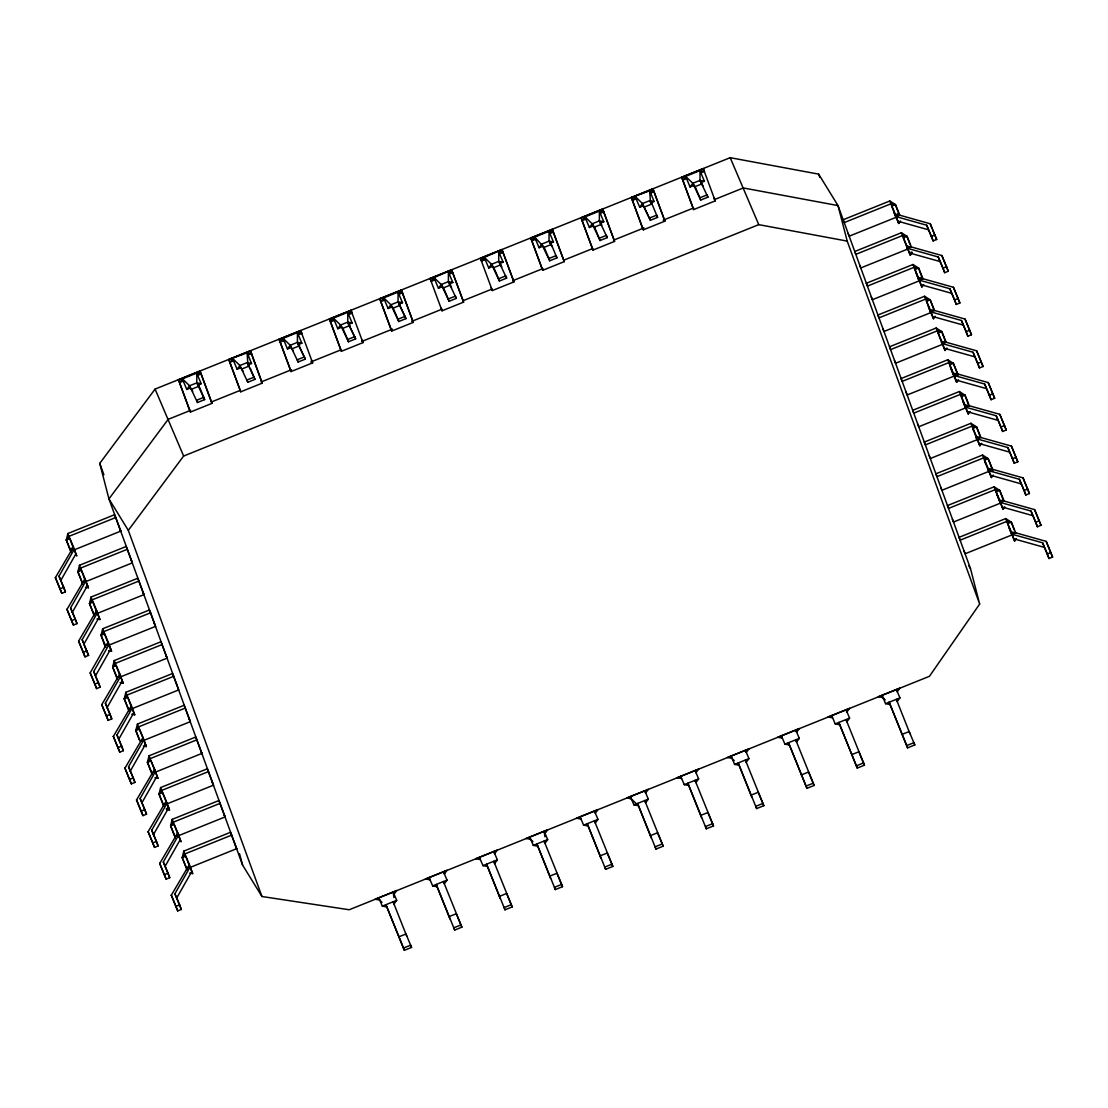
<?xml version="1.0" encoding="UTF-8"?>
<svg xmlns="http://www.w3.org/2000/svg" width="1108" height="1108" viewBox="0 0 1108 1108"><rect width="100%" height="100%" fill="white"/><g stroke="black" fill="none" stroke-linecap="round" stroke-linejoin="round"><path stroke-width="1.5" d="M190.424 412.051L178.471 379.767L182.418 378.839L189.579 385.764L197.473 402.509L204.661 399.614L196.781 382.869L196.795 373.05L200.036 371.083L211.988 403.367L190.424 412.051L189.233 409.254L178.471 379.767L200.036 371.083L211.988 403.367M240.741 391.803L228.788 359.518L247.126 352.815L251.516 363.452L247.929 364.892L247.126 352.815L250.353 350.834L251.544 353.632L262.305 383.119L240.741 391.803L228.788 359.518L250.353 350.834L260.546 378.784M283.897 340.613L280.296 342.067L283.066 338.342L290.227 345.267L298.121 362.011L305.309 359.131L297.415 342.372L297.443 332.566L300.683 330.599L301.861 333.383L298.274 334.824L301.847 343.203L298.246 344.643L297.415 342.372L290.227 345.267L287.471 348.978L283.066 338.342L279.105 339.27L291.058 371.554L312.636 362.87L300.683 330.599L279.105 339.27L291.058 371.554M334.214 320.364L330.627 321.819L333.383 318.093L340.558 325.018L348.452 341.776L355.64 338.882L347.746 322.137L347.774 312.317L351.001 310.351L352.192 313.135L348.591 314.589L352.164 322.954L348.577 324.395L347.746 322.137L340.558 325.018L337.788 328.744L333.383 318.093L329.436 319.021L341.389 351.305L362.953 342.621L351.001 310.351L329.436 319.021L341.389 351.305M393.963 897.522L393.146 891.982L396.706 900.347L393.949 904.073L393.118 901.801L406.788 936.26M413.27 322.386L401.318 290.102L398.091 292.069L398.063 301.888L405.957 318.633L398.769 321.528L390.875 304.769L383.714 297.858L379.753 298.772L391.706 331.057L413.27 322.386L402.509 292.886L401.318 290.102L379.753 298.772L391.706 331.057M451.524 287.221L449.211 283.911L452.812 282.457L449.239 274.091L452.84 272.637L448.408 271.82L448.394 281.64L456.288 298.384L449.1 301.279L441.206 284.534L434.031 277.609L430.084 278.524L442.037 310.808L463.601 302.138L451.649 269.853L430.084 278.524L431.275 281.321L434.862 279.867L434.031 277.609L451.649 269.853L463.601 302.138M501.841 266.973L499.542 263.662L503.129 262.208L499.57 253.843L503.157 252.389L498.739 251.571L498.711 261.391L506.605 278.136L499.417 281.03L491.523 264.286L484.362 257.361L480.401 258.289L492.354 290.559L513.918 281.889L501.966 249.605L480.401 258.289L481.592 261.072L485.193 259.632L484.362 257.361L501.966 249.605L513.918 281.889M544.928 836.775L544.111 831.235L547.684 839.615L544.914 843.327L544.083 841.055L562.518 886.677L555.33 889.572L536.895 843.95L550.565 878.409M552.172 246.724L549.042 241.142L549.056 231.323L552.296 229.356L564.249 261.64L542.685 270.31L530.732 238.04L552.296 229.356L564.249 261.64M614.566 241.392L602.614 209.107L599.386 211.074L599.359 220.894L607.253 237.638L600.065 240.533L592.171 223.788L585.01 216.863L581.049 217.791L593.002 250.076L614.566 241.392L603.805 211.905L602.614 209.107L581.049 217.791L593.002 250.076M643.319 229.827L631.366 197.543L649.704 190.825L654.108 201.476L650.507 202.916L649.704 190.825L652.944 188.859L664.897 221.143L643.319 229.827L642.128 227.029L631.366 197.543L652.944 188.859L664.897 221.143M686.475 178.637L682.888 180.078L685.658 176.366L692.819 183.291L700.713 200.036L707.901 197.155L700.007 180.396L700.034 170.59L703.261 168.624L704.453 171.408L700.852 172.848L704.425 181.227L700.838 182.668L700.007 180.396L692.819 183.291L690.049 187.003L685.658 176.366L681.697 177.294L693.65 209.578L715.214 200.894L703.261 168.624L681.697 177.294L693.65 209.578M70.981 552.144L66.3 540.011L67.879 533.516L114.609 514.708L120.772 531.12L74.042 549.914M82.574 583.902L77.892 571.783L79.471 565.274L126.201 546.466L132.351 562.878L85.635 581.672L79.471 565.274M94.166 615.66L89.485 603.541L91.064 597.032L137.794 578.237L143.943 594.636L97.213 613.43L91.064 597.032M101.077 635.299L104.664 633.845L108.238 642.225L105.468 645.936L109.069 644.482L93.764 671.448L100.177 687.14L96.59 688.594L90.177 672.888L105.468 645.936L101.077 635.299L102.656 628.79L149.386 609.996L150.577 612.779L155.535 626.394L108.806 645.188L104.387 644.371L101.077 635.299L103.847 631.588L150.577 612.779M117.351 679.176L112.67 667.058L114.249 660.548L160.965 641.754L167.128 658.152L120.398 676.946M128.944 710.934L124.262 698.816L125.827 692.306L172.557 673.512L178.72 689.91L131.99 708.704L125.827 692.306M139.165 739.645L135.841 730.574L137.42 724.064L184.15 705.27L190.313 721.668L143.583 740.476M152.115 774.45L147.433 762.332L149.012 755.822L195.742 737.028L201.905 753.426L155.175 772.234M163.707 806.222L159.026 794.09L160.605 787.58L207.334 768.786L213.484 785.184L166.768 803.992M175.299 837.98L170.618 825.848L172.197 819.352L218.927 800.544L225.076 816.942L178.346 835.751M186.892 869.738L182.211 857.606L183.789 851.11L230.519 832.302L236.669 848.7L189.939 867.509L189.122 865.237L192.681 873.603L189.731 873.062M445.084 870.75L444.294 874.004L447.064 870.292L425.486 878.963L429.918 879.794L429.087 877.522L432.66 885.888L437.078 886.719L449.917 918.906M55.4 577.614L73.474 546.937L69.901 538.571L66.3 540.011L70.704 550.662L74.291 549.208L59.001 576.174L65.414 591.866L61.813 593.32L55.4 577.614L61.813 593.32M60.649 580.703L75.953 553.751M66.992 609.372L85.053 578.695L81.493 570.329L77.892 571.783L82.297 582.42L85.884 580.966L70.58 607.932L77.006 623.624L73.405 625.078L66.992 609.372L73.405 625.078M72.242 612.461L87.546 585.509M82.172 639.69L88.598 655.382L84.997 656.836L78.585 641.13L96.645 610.466L93.086 602.087L89.485 603.541L93.889 614.178L97.476 612.724L82.172 639.69L83.28 642.709M99.138 617.267L83.834 644.219L88.598 655.382M110.717 649.025L95.427 675.991L93.764 671.448M101.756 704.646L119.83 673.983L116.257 665.603L112.67 667.058L117.06 677.694L120.661 676.254L105.357 703.206L111.77 718.898L108.182 720.352L101.756 704.646L108.182 720.352M107.019 707.749L122.309 680.783M113.348 736.418L131.423 705.741L127.849 697.361L124.262 698.816L128.653 709.452L132.254 708.012L116.949 734.964L123.362 750.67L119.775 752.11L113.348 736.418L119.775 752.11M118.598 739.507L133.902 712.541M124.941 768.176L143.015 737.499L139.442 729.133L135.841 730.574L140.245 741.21L143.846 739.77L128.542 766.722L134.954 782.428L131.353 783.868L124.941 768.176L131.353 783.868M130.19 771.265L145.494 744.299M136.533 799.934L154.608 769.257L151.034 760.891L147.433 762.332L151.838 772.969L155.425 771.528L140.134 798.48L146.547 814.186L142.946 815.626L136.533 799.934L142.946 815.626M141.782 803.023L157.087 776.057M148.126 831.692L166.186 801.015L162.627 792.649L159.026 794.09L163.43 804.727L167.017 803.286L151.713 830.238L158.139 845.944L154.538 847.385L148.126 831.692L154.538 847.385M153.375 834.781L168.679 807.815L166.283 808.785M159.718 863.451L177.779 832.773L174.219 824.407L170.618 825.848L175.022 836.485L178.61 835.044L163.305 861.996L169.732 877.702L166.131 879.143L159.718 863.451L166.131 879.143M164.967 866.539L180.272 839.587M171.311 895.209L189.371 864.531L185.798 856.165L182.211 857.606L186.601 868.243L190.202 866.802L174.898 893.768L181.31 909.46L177.723 910.901L171.311 895.209L177.723 910.901M176.56 898.297L191.864 871.345M979.666 604.054L929.418 676.309L349.214 909.751L261.945 896.51L242.583 865.071L108.944 498.905L99.748 463.379L155.078 389.088L730.2 157.682L818.646 174.136L838.008 205.576L970.47 568.529L979.666 604.054L847.205 241.101L838.008 205.576L743.302 187.958L714.466 199.565M182.418 378.839L179.648 382.551L183.249 381.11L182.418 378.839L196.795 373.05L201.227 373.881L197.626 375.321L201.199 383.7L197.598 385.141M66.3 540.011L69.07 536.3L115.8 517.505M183.249 381.11L186.823 389.476L189.579 385.764L196.781 382.869L201.199 383.7M232.749 358.59L229.979 362.302L233.566 360.862L232.749 358.59L239.91 365.515L247.804 382.26L254.992 379.379L247.098 362.621L239.91 365.515L237.14 369.227L233.566 360.862M77.892 571.783L80.662 568.058L127.392 549.263M261.945 896.51L128.306 530.344L183.637 456.039L758.758 224.647L847.205 241.101M89.485 603.541L92.255 599.816L138.985 581.021M383.714 297.858L380.944 301.57L384.545 300.116L383.714 297.858L398.091 292.069L402.509 292.886L398.922 294.34L402.495 302.706L398.894 304.146M112.67 667.058L115.426 663.346L162.156 644.537M384.545 300.116L388.105 308.495L390.875 304.769L398.063 301.888L402.495 302.706M431.275 281.321L434.031 277.609M124.262 698.816L127.018 695.104L173.748 676.296M434.862 279.867L438.436 288.246L441.206 284.534L448.394 281.64L452.812 282.457M481.592 261.072L484.362 257.361M135.841 730.574L138.611 726.862L185.341 708.054M485.193 259.632L488.753 267.998L491.523 264.286L498.711 261.391L503.129 262.208M549.859 243.414L553.46 241.959L549.887 233.594L553.488 232.154L549.056 231.323L534.679 237.112L531.909 240.824L542.685 270.31M147.433 762.332L150.203 758.62L196.933 739.812M535.51 239.383L531.909 240.824L530.732 238.04L534.679 237.112L539.084 247.749L541.854 244.037L549.042 241.142L553.46 241.959M585.01 216.863L582.24 220.575L585.827 219.135L585.01 216.863L599.386 211.074L603.805 211.905L600.217 213.345L603.777 221.725L600.19 223.165L601.727 225.381M159.026 794.09L161.796 790.378L208.526 771.57M585.827 219.135L589.401 227.5L592.171 223.788L599.359 220.894L603.777 221.725M635.327 196.615L632.557 200.326L636.158 198.886L635.327 196.615L642.488 203.54L650.382 220.284L657.57 217.39L656.753 215.132L649.551 218.027M170.618 825.848L173.388 822.136L220.118 803.342M636.158 198.886L639.731 207.251L642.488 203.54L649.676 200.645L654.108 201.476M182.211 857.606L184.981 853.894L231.711 835.1M848.063 233.386L849.254 236.17L895.97 217.376L898.74 213.664L895.43 204.592L889.821 200.977L843.091 219.772L844.282 222.569L891.012 203.761L895.43 204.592L899.835 215.229L930.277 223.774L936.689 239.48L933.102 240.921L926.69 225.229L896.234 216.669L899.835 215.229L895.403 214.398L891.843 206.033L895.43 204.592M393.963 894.253L396.733 890.541L375.169 899.211L379.587 900.028L381.983 902.341M898.74 213.664L895.153 215.104L898.713 223.484L900.569 221.004M906.746 246.862L910.305 255.242L912.147 252.762M443.463 871.733L447.036 880.098L444.266 883.824L443.435 881.553L461.87 927.174L454.682 930.069L436.247 884.447L437.078 886.719M918.615 268.108L915.014 269.549L918.587 277.928L923.006 278.745L919.418 280.185L949.861 288.745L956.287 304.437L959.874 302.996L953.462 287.291L923.006 278.745L918.615 268.108L914.197 267.277L867.467 286.086L866.276 283.288L913.006 264.493L918.615 268.108L921.925 277.18L918.324 278.62L921.898 287L923.74 284.521M487.395 866.47L482.977 865.639L479.404 857.273L480.235 859.545L475.817 858.714L497.381 850.044L494.611 853.756L493.794 851.484L497.354 859.863L494.597 863.575L493.766 861.304L512.187 906.926L504.999 909.82L486.578 864.198L500.248 898.657M544.942 833.507L547.698 829.795L526.134 838.465L530.566 839.296L532.948 841.595M929.917 310.378L933.49 318.758L935.332 316.279M941.509 342.137L945.082 350.516L946.925 348.037M588.043 825.972L583.625 825.155L580.052 816.776L580.883 819.047L576.465 818.23L598.029 809.546L595.259 813.258L594.428 811.001L598.001 819.366L595.231 823.078L594.414 820.806L612.835 866.428L605.647 869.323L587.226 823.701L600.896 858.16M953.102 373.908L956.675 382.274L958.517 379.795M631.2 798.799L630.383 796.527L633.942 804.907L638.374 805.724L631.2 798.799L626.782 797.982L644.759 790.752L648.332 799.117L645.562 802.829L644.731 800.558L663.166 846.18L655.978 849.074L637.543 803.452L651.213 837.911M964.694 405.666L968.267 414.032L970.109 411.553M688.691 785.475L684.273 784.658L680.7 776.279L681.531 778.55L677.113 777.733L698.677 769.049L695.907 772.775L695.076 770.503L698.649 778.869L695.879 782.58L695.048 780.323L713.483 825.931L706.295 828.826L687.86 783.204L701.53 817.676M976.286 437.425L979.846 445.79L981.702 443.311M734.244 760.614L731.848 758.301L727.43 757.484L748.994 748.8L746.224 752.526L745.407 750.255L748.966 758.62L746.21 762.332L745.379 760.074L763.814 805.696L756.625 808.577L738.191 762.955L751.861 797.428M987.879 469.183L991.438 477.548L993.294 475.069M789.339 744.978L784.921 744.16L781.348 735.795L782.179 738.053L777.747 737.235L799.325 728.565L796.555 732.277L795.724 730.006L799.297 738.371L796.527 742.097L795.696 739.825L814.131 785.447L806.943 788.342L788.508 742.72L806.943 788.342M996.895 494.362L1003.031 509.306L1004.873 506.827M839.656 724.743L835.238 723.912L831.665 715.546L832.496 717.818L828.078 716.987L849.642 708.317L846.872 712.029L846.055 709.757L849.614 718.123L846.858 721.848L846.027 719.577L864.448 765.199L857.26 768.093L838.839 722.471L857.26 768.093M1009.042 527.643L1014.623 541.064L1016.465 538.585M885.209 699.868L882.827 697.569L878.395 696.738L899.959 688.068L897.203 691.78L896.372 689.508L899.945 697.888L897.175 701.599L896.344 699.328L910.014 733.787M283.066 338.342L297.443 332.566L301.861 333.383M333.383 318.093L347.774 312.317L352.192 313.135M685.658 176.366L700.034 170.59L704.453 171.408M247.957 355.072L251.544 353.632L247.126 352.815M650.534 193.097L654.135 191.656L649.704 190.825M186.823 389.476L190.41 388.035L192.723 391.346M237.14 369.227L240.741 367.787L243.04 371.111M287.471 348.978L291.058 347.538L293.371 350.862M337.788 328.744L341.389 327.289M388.105 308.495L391.706 307.041M438.436 288.246L442.023 286.792M488.753 267.998L492.354 266.557M539.084 247.749L542.671 246.308L549.734 260.782L556.922 257.887L556.105 255.616L548.917 258.51L549.734 260.782M589.401 227.5L593.002 226.06M639.731 207.251L643.319 205.811L650.382 220.284M690.049 187.003L693.65 185.562M191.892 389.088L199.08 386.193L204.661 399.614M242.209 368.839L249.397 365.945M292.54 348.591L299.728 345.696M340.558 325.018L342.857 328.342L350.045 325.447M390.875 304.769L393.188 308.093L400.376 305.199M441.206 284.534L443.505 287.845L450.693 284.95M491.523 264.286L493.822 267.596L501.024 264.715M534.679 237.112L544.153 247.347L551.341 244.466L556.922 257.887M592.171 223.788L594.47 227.112L601.658 224.218M644.801 206.864L651.989 203.969L657.57 217.39M692.819 183.291L695.118 186.615L702.306 183.72M203.844 397.356L196.656 400.237L197.473 402.509M254.161 377.108L246.973 380.002L247.804 382.26M304.492 356.859L297.29 359.754L298.121 362.011M348.452 341.776L347.621 339.505L354.809 336.61M398.769 321.528L397.938 319.256L405.126 316.362M449.1 301.279L448.269 299.008L455.457 296.113L456.288 298.384M499.417 281.03L498.586 278.759L505.774 275.864L506.605 278.136M600.065 240.533L599.234 238.262L606.422 235.381L607.253 237.638M700.713 200.036L699.882 197.778L707.07 194.883L707.901 197.155M190.618 410.334L168.181 419.35L108.944 498.905L128.306 530.344M211.434 401.955L240.284 390.348M261.1 381.969L291.543 369.726M310.766 361.984L341.209 349.74M362.025 341.361L392.467 329.118M411.691 321.389L442.134 309.132M462.95 300.753L491.786 289.16M512.616 280.781L543.058 268.524M563.889 260.145L592.725 248.552M613.541 240.173L643.983 227.929M663.207 220.187L693.65 207.944M69.61 549.097L73.211 547.643L67.879 533.516M907.023 236.35L901.413 232.735L854.683 251.53L855.875 254.328L902.605 235.519L907.023 236.35L911.427 246.987L941.869 255.532L948.282 271.238L944.695 272.679L938.268 256.987L907.826 248.427L911.427 246.987L906.995 246.156L903.422 237.791L907.023 236.35L909.779 243.912M933.102 240.921L931.44 236.378L935.041 234.938M60.164 588.777L63.752 587.337L59.001 576.174M911.884 252.001L909.488 252.97L939.93 261.516M944.695 272.679L943.033 268.136L946.634 266.696M71.757 620.535L75.344 619.095L70.58 607.932M913.006 264.493L919.155 280.892L872.425 299.7L871.234 296.902M930.208 299.866L924.584 296.252L877.868 315.046L879.046 317.844L925.776 299.035L930.208 299.866L934.598 310.503L965.054 319.049L971.467 334.755L967.866 336.195L961.453 320.503L931.011 311.944L934.598 310.503L930.18 309.686L926.607 301.307L930.208 299.866L933.518 308.938M956.287 304.437L954.625 299.908L958.226 298.454M84.997 656.836L83.335 652.293L86.936 650.853M924.584 296.252L930.748 312.65L884.018 331.458L882.827 328.661M941.8 331.624L936.177 328.01L889.447 346.818L890.638 349.602L937.368 330.807L941.8 331.624L946.19 342.261L976.647 350.821L983.059 366.513L979.458 367.953L973.046 352.261L942.603 343.702L946.19 342.261L941.772 341.444L938.199 333.065L941.8 331.624L945.11 340.696M967.866 336.195L966.218 331.666L969.805 330.212M96.59 688.594L94.928 684.051L98.529 682.611M953.379 363.382L947.769 359.768L901.039 378.576L902.231 381.36L948.96 362.565L953.379 363.382L957.783 374.019L988.225 382.579L994.652 398.271L991.051 399.711L984.638 384.019L954.182 375.474L957.783 374.019L953.365 373.202L949.791 364.823L953.379 363.382L958.074 375.501M979.458 367.953L977.81 363.424L981.397 361.97M106.52 715.81L110.121 714.369L105.357 703.206M964.971 395.141L959.362 391.526L912.632 410.334L913.823 413.118L960.553 394.323L964.971 395.141L969.375 405.777L999.818 414.337L1006.244 430.029L1002.643 431.469L996.23 415.777L965.774 407.232L969.375 405.777L964.957 404.96L961.384 396.581L964.971 395.141L968.281 404.212M991.051 399.711L989.402 395.182L992.99 393.728M118.113 747.568L121.714 746.127L116.949 734.964M959.362 391.526L965.525 407.924L918.795 426.732L917.604 423.935M976.564 426.899L970.954 423.284L924.224 442.092L925.415 444.876L972.145 426.081L976.564 426.899L980.968 437.535L1011.41 446.095L1017.823 461.787L1014.235 463.241L1007.823 447.535L977.367 438.99L980.968 437.535L976.536 436.718L972.976 428.353L976.564 426.899L979.874 435.97M1002.643 431.469L1000.981 426.94L1004.582 425.486M129.705 779.326L133.292 777.885L128.542 766.722M970.954 423.284L977.104 439.696L930.388 458.49L929.197 455.707M988.156 458.657L982.547 455.042L935.817 473.85L937.008 476.634L983.738 457.839L988.156 458.657L992.56 469.293L1023.003 477.853L1029.415 493.545L1025.828 494.999L1019.402 479.293L988.959 470.748L992.56 469.293L988.128 468.476L984.555 460.111L988.156 458.657L992.837 470.789M1014.235 463.241L1012.574 458.698L1016.175 457.258M141.298 811.098L144.885 809.643L140.134 798.48M999.748 490.415L994.139 486.8L947.409 505.608L948.6 508.392L995.33 489.598L999.748 490.415L1004.139 501.051L1034.595 509.611L1041.008 525.303L1037.42 526.757L1030.994 511.051L1000.552 502.506L1004.139 501.051L999.721 500.234L996.147 491.869L999.748 490.415L1003.059 499.486M1025.828 494.999L1024.166 490.456L1027.767 489.016M152.89 842.856L156.477 841.401L151.713 830.238M1011.341 522.173L1005.718 518.572L959.002 537.366L960.193 540.15L1006.909 521.356L1011.341 522.173L1015.731 532.809L1046.187 541.369L1052.6 557.061L1048.999 558.515L1042.586 542.809L1012.144 534.264L1015.731 532.809L1011.313 531.992L1007.74 523.627L1011.341 522.173L1014.097 529.735M1037.42 526.757L1035.758 522.214L1039.359 520.774M164.469 874.614L168.07 873.159L163.305 861.996M1048.999 558.515L1047.351 553.972L1050.938 552.532M176.061 906.372L179.662 904.917L174.898 893.768M645.95 790.267L648.346 789.298L645.59 793.009L644.759 790.752M379.587 900.028L378.77 897.771L382.329 906.136L396.706 900.347M432.66 885.888L447.036 880.098M482.977 865.639L497.354 859.863M530.566 839.296L529.735 837.025L533.308 845.39L547.684 839.615M583.625 825.155L598.001 819.366M633.942 804.907L648.332 799.117M684.273 784.658L698.649 778.869M731.848 758.301L731.031 756.044L734.59 764.409L748.966 758.62M784.921 744.16L799.297 738.371M835.238 723.912L849.614 718.123M882.827 697.569L881.996 695.298L885.569 703.663L899.945 697.888M398.769 936.883L405.957 933.989L411.553 947.423L404.365 950.318L385.93 904.696L404.365 950.318M449.086 916.635L456.288 913.74L461.87 927.174M499.417 896.386L506.605 893.491L512.187 906.926M549.734 876.137L556.922 873.256L562.518 886.677M600.065 855.888L607.253 853.008L612.835 866.428M650.382 835.654L657.57 832.759L663.166 846.18M700.713 815.405L707.901 812.51L713.483 825.931M751.03 795.156L758.218 792.262L763.814 805.696M801.361 774.908L808.549 772.013L814.131 785.447M851.678 754.659L858.866 751.764L864.448 765.199M901.995 734.41L909.183 731.515L914.779 744.95L907.59 747.845L889.156 702.223L907.59 747.845M403.534 948.046L410.722 945.152L411.553 947.423M461.039 924.903L453.851 927.798L454.682 930.069M511.37 904.654L504.182 907.549L504.999 909.82M561.687 884.406L554.499 887.3L555.33 889.572M612.018 864.157L604.816 867.052L605.647 869.323M662.335 843.922L655.147 846.803L655.978 849.074M712.652 823.673L705.464 826.568L706.295 828.826M762.983 803.425L755.795 806.319L756.625 808.577M806.112 786.071L813.3 783.176M856.442 765.822L863.631 762.927M906.76 745.573L913.948 742.679L914.779 744.95M700.007 180.396L704.425 181.227M347.746 322.137L352.164 322.954M297.415 342.372L301.847 343.203M247.098 362.621L251.516 363.452M885.569 703.663L889.987 704.494M85.427 587.226L88.377 587.78L85.053 578.695M97.019 618.984L99.955 619.538L96.645 610.466M734.59 764.409L739.022 765.226M108.598 650.742L111.548 651.296L108.238 642.225M120.19 682.5L123.14 683.054L119.83 673.983M131.783 714.258L134.733 714.812L131.423 705.741M143.375 746.016L146.325 746.57L143.015 737.499M533.308 845.39L537.726 846.221M154.968 777.788L157.918 778.328L154.608 769.257M166.56 809.546L169.51 810.087L166.186 801.015M382.329 906.136L386.761 906.953M897.895 221.212L928.338 229.758M921.067 284.728L951.523 293.274M932.659 316.486L963.115 325.032M944.251 348.244L974.708 356.804M955.844 380.002L986.286 388.562M967.436 411.761L997.879 420.32M979.029 443.519L1009.471 452.078M990.621 475.277L1021.064 483.836M1002.2 507.035L1032.656 515.594M1013.792 538.807L1044.248 547.352M700.838 182.668L703.137 185.992M649.676 200.645L651.989 203.969M549.042 241.142L551.341 244.466M399.669 305.254L405.957 318.633M348.577 324.395L355.64 338.882M298.246 344.643L305.309 359.131M196.781 382.869L199.08 386.193M968.711 565.676L970.47 568.529M104.387 644.371L105.759 647.418M730.2 157.682L758.758 224.647M155.078 389.088L183.637 456.039M932.534 229.716L936.689 239.48M948.282 271.238L941.869 255.532M926.69 225.229L931.44 236.378M959.874 302.996L953.462 287.291M938.268 256.987L943.033 268.136M971.467 334.755L965.054 319.049M949.861 288.745L954.625 299.908M983.059 366.513L976.647 350.821M961.453 320.503L966.218 331.666M994.652 398.271L988.225 382.579M973.046 352.261L977.81 363.424M1006.244 430.029L999.818 414.337M984.638 384.019L989.402 395.182M1017.823 461.787L1011.41 446.095M996.23 415.777L1000.981 426.94M1029.415 493.545L1023.003 477.853M1007.823 447.535L1012.574 458.698M1041.008 525.303L1034.595 509.611M1019.402 479.293L1024.166 490.456M1052.6 557.061L1046.187 541.369M1030.994 511.051L1035.758 522.214M1042.586 542.809L1047.351 553.972M889.821 200.977L895.97 217.376M901.413 232.735L907.563 249.134L860.833 267.928L859.642 265.144M919.155 280.892L916.316 273.565M930.748 312.65L928.449 306.833M936.177 328.01L942.34 344.408L895.61 363.216L894.419 360.419M947.769 359.768L953.933 376.166L907.203 394.974L906.012 392.177M965.525 407.924L962.672 400.597M975.926 436.898L977.104 439.696M982.547 455.042L988.696 471.454L941.966 490.248L940.789 487.465M994.139 486.8L1000.289 503.212L953.559 522.006L952.368 519.223M1005.718 518.572L1011.881 534.97L965.151 553.765L963.96 550.981M714.023 198.11L715.214 200.894M695.118 186.615L699.882 197.778M594.47 227.112L599.234 238.262M544.153 247.347L548.917 258.51M493.822 267.596L498.586 278.759M491.163 287.775L492.354 290.559M443.505 287.845L448.269 299.008M440.846 308.024L442.037 310.808M393.188 308.093L397.938 319.256M361.762 339.837L362.953 342.621M342.857 328.342L347.621 339.505M311.445 360.086L312.636 362.87M261.114 380.335L262.305 383.119M250.228 368.216L254.992 379.379M119.581 528.322L120.772 531.12M131.173 560.08L132.351 562.878M142.752 591.838L143.943 594.636M154.344 623.596L155.535 626.394M165.937 655.354L167.128 658.152M189.122 718.884L190.313 721.668M200.714 750.642L201.905 753.426M212.307 782.4L213.484 785.184M223.885 814.158L225.076 816.942M235.478 845.916L236.669 848.7M73.807 549.042L76.784 556.022L73.474 546.937M84.804 579.401L88.377 587.78M96.396 611.159L99.955 619.538M102.656 628.79L107.434 641.407M111.548 651.296L107.975 642.917L108.806 645.188M114.249 660.548L119.567 674.689M120.163 676.074L123.14 683.054M131.16 706.447L134.733 714.812M137.42 724.064L146.325 746.57M149.012 755.822L157.918 778.328M160.605 787.58L169.51 810.087M172.197 819.352L177.529 833.479M178.125 834.878L181.089 841.845L177.779 832.773M183.789 851.11L188.568 863.728M96.022 677.376L100.177 687.14M78.585 641.13L83.335 652.293M90.177 672.888L94.928 684.051M930.277 223.774L931.939 228.317M895.403 214.398L898.713 223.484M906.995 246.156L910.305 255.242M918.587 277.928L921.898 287M930.18 309.686L933.49 318.758M941.772 341.444L945.082 350.516M953.365 373.202L956.675 382.274M964.957 404.96L968.267 414.032M976.536 436.718L979.846 445.79M988.128 468.476L991.438 477.548M999.721 500.234L1003.031 509.306M1011.313 531.992L1014.623 541.064M893.685 211.559L894.793 214.592M950.525 367.33L952.741 373.382M972.602 427.826L973.71 430.846M984.749 461.094L985.857 464.127M818.646 174.136L819.823 177.377M700.034 170.59L700.852 172.848M642.488 203.54L643.319 205.811M599.386 211.074L600.217 213.345M549.056 231.323L549.887 233.594M541.854 244.037L542.671 246.308M498.739 251.571L499.57 253.843M448.408 271.82L449.239 274.091M398.091 292.069L398.922 294.34M347.774 312.317L348.591 314.589M297.443 332.566L298.274 334.824M290.227 345.267L291.058 347.538M239.91 365.515L240.741 367.787M196.795 373.05L197.626 375.321M189.579 385.764L190.41 388.035M99.748 463.379L103.889 474.723M189.371 864.531L192.681 873.603M63.752 587.337L65.414 591.866M75.344 619.095L77.006 623.624M110.121 714.369L111.77 718.898M121.714 746.127L123.362 750.67M133.292 777.885L134.954 782.428M144.885 809.643L146.547 814.186M156.477 841.401L158.139 845.944M168.07 873.159L169.732 877.702M179.662 904.917L181.31 909.46M239.55 853.769L242.583 865.071"/></g></svg>
